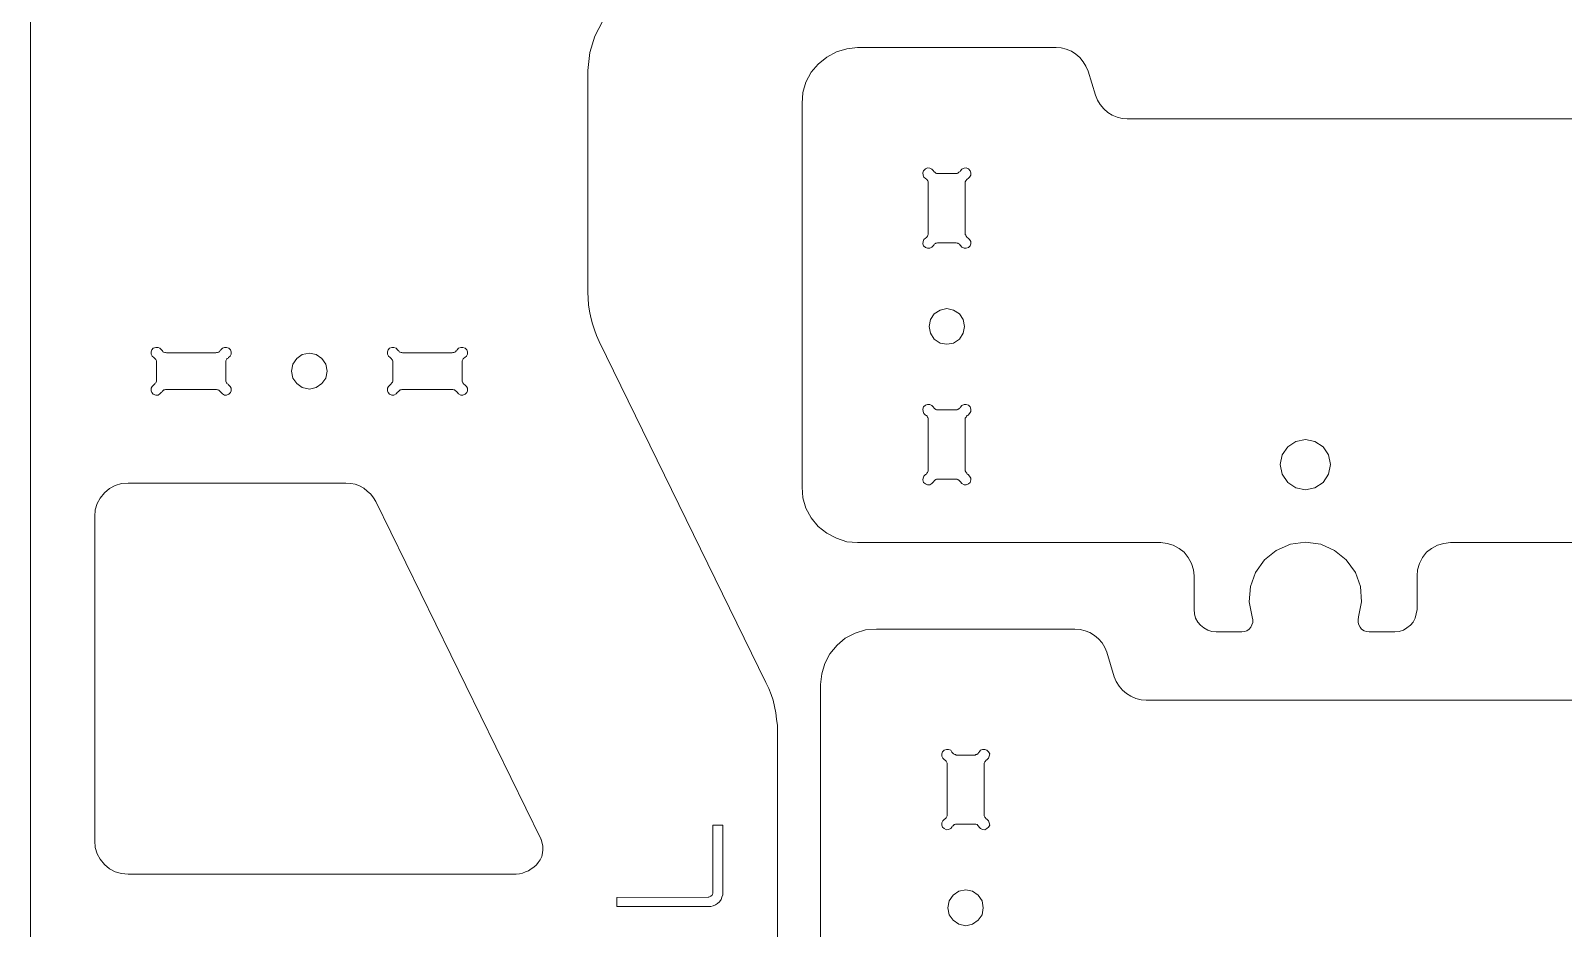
# Model space of a CAD drawing. Header units: inches. Extents: x 0 to 612, y 168 to 624.
# Drawn here: x 4.4 to 139.2, y 388.7 to 467.6 of the extents above; entities that cross this region are included whole.
import ezdxf

# ---------------------------------------------------------------- set-up
doc = ezdxf.new("R2010")
doc.units = ezdxf.units.IN
doc.header["$MEASUREMENT"] = 0
doc.layers.add('Capa 1', color=7, linetype='Continuous')

# ---------------------------------------------------------------- blocks, each defined once
blk = doc.blocks.new('block 171')
at = {"layer": 'Capa 1', "color": 7, "lineweight": 9, "true_color": 0xffffff}
blk.add_lwpolyline([(298.87, 459.85), (100.84, 459.85)], dxfattribs=at)
blk = doc.blocks.new('block 172')
at = {"layer": 'Capa 1', "color": 7, "lineweight": 9, "true_color": 0xffffff}
blk.add_lwpolyline([(106.73, 419.66), (106.73, 416.72)], dxfattribs=at)
blk = doc.blocks.new('block 173')
at = {"layer": 'Capa 1', "color": 7, "lineweight": 9, "true_color": 0xffffff}
blk.add_lwpolyline([(121.18, 416.06), (121.46, 417.38), (121.36, 418.73), (120.91, 419.97), (120.11, 421.08), (119.07, 421.91), (117.86, 422.46), (116.51, 422.63), (115.2, 422.46), (113.95, 421.91), (112.92, 421.08), (112.12, 419.97), (111.67, 418.73), (111.57, 417.38), (111.84, 416.06)], dxfattribs=at)
blk = doc.blocks.new('block 174')
at = {"layer": 'Capa 1', "color": 7, "lineweight": 9, "true_color": 0xffffff}
blk.add_lwpolyline([(121.18, 416.06), (121.15, 415.82), (121.15, 415.58), (121.22, 415.37), (121.32, 415.16), (121.46, 414.99), (121.67, 414.85), (121.88, 414.78), (122.12, 414.75)], dxfattribs=at)
blk = doc.blocks.new('block 175')
at = {"layer": 'Capa 1', "color": 7, "lineweight": 9, "true_color": 0xffffff}
blk.add_lwpolyline([(122.12, 414.75), (124.37, 414.75)], dxfattribs=at)
blk = doc.blocks.new('block 176')
at = {"layer": 'Capa 1', "color": 7, "lineweight": 9, "true_color": 0xffffff}
blk.add_lwpolyline([(124.37, 414.75), (124.75, 414.78), (125.13, 414.89), (125.44, 415.09), (125.75, 415.34), (125.99, 415.61), (126.17, 415.96), (126.27, 416.34), (126.34, 416.72)], dxfattribs=at)
blk = doc.blocks.new('block 177')
at = {"layer": 'Capa 1', "color": 7, "lineweight": 9, "true_color": 0xffffff}
blk.add_lwpolyline([(126.34, 416.72), (126.34, 419.66)], dxfattribs=at)
blk = doc.blocks.new('block 178')
at = {"layer": 'Capa 1', "color": 7, "lineweight": 9, "true_color": 0xffffff}
blk.add_lwpolyline([(126.34, 419.66), (126.37, 420.21), (126.55, 420.77), (126.82, 421.29), (127.17, 421.74), (127.62, 422.08), (128.14, 422.36), (128.69, 422.53), (129.28, 422.6)], dxfattribs=at)
blk = doc.blocks.new('block 179')
at = {"layer": 'Capa 1', "color": 7, "lineweight": 9, "true_color": 0xffffff}
blk.add_lwpolyline([(129.28, 422.6), (270.44, 422.6)], dxfattribs=at)
blk = doc.blocks.new('block 196')
at = {"layer": 'Capa 1', "color": 7, "lineweight": 9, "true_color": 0xffffff}
blk.add_lwpolyline([(100.84, 459.85), (100.4, 459.89), (99.95, 459.99), (99.5, 460.17), (99.12, 460.41), (98.77, 460.72), (98.46, 461.1), (98.22, 461.48), (98.04, 461.93)], dxfattribs=at)
blk = doc.blocks.new('block 197')
at = {"layer": 'Capa 1', "color": 7, "lineweight": 9, "true_color": 0xffffff}
blk.add_lwpolyline([(98.04, 461.93), (97.39, 464.04)], dxfattribs=at)
blk = doc.blocks.new('block 198')
at = {"layer": 'Capa 1', "color": 7, "lineweight": 9, "true_color": 0xffffff}
blk.add_lwpolyline([(97.39, 464.04), (97.21, 464.49), (96.97, 464.87), (96.66, 465.25), (96.31, 465.53), (95.93, 465.8), (95.48, 465.98), (95.03, 466.08), (94.58, 466.11)], dxfattribs=at)
blk = doc.blocks.new('block 199')
at = {"layer": 'Capa 1', "color": 7, "lineweight": 9, "true_color": 0xffffff}
blk.add_lwpolyline([(94.58, 466.11), (77.12, 466.11)], dxfattribs=at)
blk = doc.blocks.new('block 200')
at = {"layer": 'Capa 1', "color": 7, "lineweight": 9, "true_color": 0xffffff}
blk.add_lwpolyline([(77.12, 466.11), (76.18, 466.01), (75.25, 465.73), (74.42, 465.28), (73.66, 464.66), (73.03, 463.94), (72.58, 463.07), (72.31, 462.17), (72.24, 461.2)], dxfattribs=at)
blk = doc.blocks.new('block 201')
at = {"layer": 'Capa 1', "color": 7, "lineweight": 9, "true_color": 0xffffff}
blk.add_lwpolyline([(72.24, 461.2), (72.24, 427.48)], dxfattribs=at)
blk = doc.blocks.new('block 202')
at = {"layer": 'Capa 1', "color": 7, "lineweight": 9, "true_color": 0xffffff}
blk.add_lwpolyline([(72.24, 427.48), (72.31, 426.54), (72.58, 425.61), (73.03, 424.78), (73.66, 424.02), (74.42, 423.43), (75.25, 422.98), (76.18, 422.67), (77.12, 422.6)], dxfattribs=at)
blk = doc.blocks.new('block 203')
at = {"layer": 'Capa 1', "color": 7, "lineweight": 9, "true_color": 0xffffff}
blk.add_lwpolyline([(77.12, 422.6), (103.79, 422.6)], dxfattribs=at)
blk = doc.blocks.new('block 204')
at = {"layer": 'Capa 1', "color": 7, "lineweight": 9, "true_color": 0xffffff}
blk.add_lwpolyline([(103.79, 422.6), (104.34, 422.53), (104.89, 422.36), (105.41, 422.08), (105.86, 421.74), (106.21, 421.29), (106.48, 420.77), (106.66, 420.21), (106.73, 419.66)], dxfattribs=at)
blk = doc.blocks.new('block 205')
at = {"layer": 'Capa 1', "color": 7, "lineweight": 9, "true_color": 0xffffff}
blk.add_lwpolyline([(106.73, 416.72), (106.76, 416.34), (106.86, 415.96), (107.04, 415.61), (107.28, 415.34), (107.59, 415.09), (107.94, 414.89), (108.28, 414.78), (108.66, 414.75)], dxfattribs=at)
blk = doc.blocks.new('block 206')
at = {"layer": 'Capa 1', "color": 7, "lineweight": 9, "true_color": 0xffffff}
blk.add_lwpolyline([(108.66, 414.75), (110.91, 414.75)], dxfattribs=at)
blk = doc.blocks.new('block 207')
at = {"layer": 'Capa 1', "color": 7, "lineweight": 9, "true_color": 0xffffff}
blk.add_lwpolyline([(110.91, 414.75), (111.15, 414.78), (111.36, 414.85), (111.57, 414.99), (111.71, 415.16), (111.81, 415.37), (111.88, 415.58), (111.88, 415.82), (111.84, 416.06)], dxfattribs=at)
blk = doc.blocks.new('block 208')
at = {"layer": 'Capa 1', "color": 7, "lineweight": 9, "true_color": 0xffffff}
blk.add_lwpolyline([(118.73, 429.45), (118.56, 430.31), (118.07, 431.01), (117.34, 431.49), (116.51, 431.66), (115.68, 431.49), (114.96, 431.01), (114.47, 430.31), (114.3, 429.45), (114.47, 428.62), (114.96, 427.89), (115.68, 427.41), (116.51, 427.24), (117.34, 427.41), (118.07, 427.89), (118.56, 428.62), (118.73, 429.45)], dxfattribs=at)
blk = doc.blocks.new('block 310')
at = {"layer": 'Capa 1', "color": 7, "lineweight": 9, "true_color": 0xffffff}
blk.add_lwpolyline([(86.84, 449.37), (86.77, 449.41), (86.73, 449.44), (86.7, 449.51), (86.66, 449.55), (86.63, 449.62), (86.59, 449.68), (86.59, 449.75), (86.59, 449.79)], dxfattribs=at)
blk = doc.blocks.new('block 311')
at = {"layer": 'Capa 1', "color": 7, "lineweight": 9, "true_color": 0xffffff}
blk.add_lwpolyline([(86.18, 448.72), (86.28, 448.58), (86.49, 448.47), (86.66, 448.47), (86.87, 448.54), (87.01, 448.68), (87.08, 448.85), (87.08, 449.06), (86.97, 449.23), (86.84, 449.37)], dxfattribs=at)
blk = doc.blocks.new('block 312')
at = {"layer": 'Capa 1', "color": 7, "lineweight": 9, "true_color": 0xffffff}
blk.add_lwpolyline([(85.73, 448.96), (85.8, 448.96), (85.87, 448.92), (85.94, 448.92), (85.97, 448.89), (86.04, 448.85), (86.07, 448.82), (86.14, 448.75), (86.18, 448.72)], dxfattribs=at)
blk = doc.blocks.new('block 313')
at = {"layer": 'Capa 1', "color": 7, "lineweight": 9, "true_color": 0xffffff}
blk.add_lwpolyline([(84.21, 448.96), (85.73, 448.96)], dxfattribs=at)
blk = doc.blocks.new('block 314')
at = {"layer": 'Capa 1', "color": 7, "lineweight": 9, "true_color": 0xffffff}
blk.add_lwpolyline([(83.79, 448.72), (83.83, 448.75), (83.86, 448.82), (83.9, 448.85), (83.96, 448.89), (84, 448.92), (84.07, 448.92), (84.14, 448.96), (84.21, 448.96)], dxfattribs=at)
blk = doc.blocks.new('block 315')
at = {"layer": 'Capa 1', "color": 7, "lineweight": 9, "true_color": 0xffffff}
blk.add_lwpolyline([(83.1, 449.37), (82.96, 449.23), (82.89, 449.06), (82.86, 448.85), (82.93, 448.68), (83.1, 448.54), (83.27, 448.47), (83.48, 448.47), (83.65, 448.58), (83.79, 448.72)], dxfattribs=at)
blk = doc.blocks.new('block 316')
at = {"layer": 'Capa 1', "color": 7, "lineweight": 9, "true_color": 0xffffff}
blk.add_lwpolyline([(83.34, 449.79), (83.34, 449.75), (83.34, 449.68), (83.31, 449.62), (83.27, 449.55), (83.24, 449.51), (83.2, 449.44), (83.17, 449.41), (83.1, 449.37)], dxfattribs=at)
blk = doc.blocks.new('block 317')
at = {"layer": 'Capa 1', "color": 7, "lineweight": 9, "true_color": 0xffffff}
blk.add_lwpolyline([(83.34, 454.18), (83.34, 449.79)], dxfattribs=at)
blk = doc.blocks.new('block 318')
at = {"layer": 'Capa 1', "color": 7, "lineweight": 9, "true_color": 0xffffff}
blk.add_lwpolyline([(83.1, 454.6), (83.17, 454.56), (83.2, 454.53), (83.24, 454.49), (83.27, 454.42), (83.31, 454.39), (83.34, 454.32), (83.34, 454.25), (83.34, 454.18)], dxfattribs=at)
blk = doc.blocks.new('block 319')
at = {"layer": 'Capa 1', "color": 7, "lineweight": 9, "true_color": 0xffffff}
blk.add_lwpolyline([(83.79, 455.29), (83.65, 455.43), (83.48, 455.5), (83.27, 455.53), (83.1, 455.46), (82.93, 455.29), (82.86, 455.11), (82.89, 454.91), (82.96, 454.73), (83.1, 454.6)], dxfattribs=at)
blk = doc.blocks.new('block 320')
at = {"layer": 'Capa 1', "color": 7, "lineweight": 9, "true_color": 0xffffff}
blk.add_lwpolyline([(84.21, 455.05), (84.14, 455.05), (84.07, 455.05), (84, 455.08), (83.96, 455.11), (83.9, 455.15), (83.86, 455.18), (83.83, 455.22), (83.79, 455.29)], dxfattribs=at)
blk = doc.blocks.new('block 321')
at = {"layer": 'Capa 1', "color": 7, "lineweight": 9, "true_color": 0xffffff}
blk.add_lwpolyline([(85.73, 455.05), (84.21, 455.05)], dxfattribs=at)
blk = doc.blocks.new('block 322')
at = {"layer": 'Capa 1', "color": 7, "lineweight": 9, "true_color": 0xffffff}
blk.add_lwpolyline([(86.18, 455.29), (86.14, 455.22), (86.07, 455.18), (86.04, 455.15), (85.97, 455.11), (85.94, 455.08), (85.87, 455.05), (85.8, 455.05), (85.73, 455.05)], dxfattribs=at)
blk = doc.blocks.new('block 323')
at = {"layer": 'Capa 1', "color": 7, "lineweight": 9, "true_color": 0xffffff}
blk.add_lwpolyline([(86.84, 454.6), (86.97, 454.73), (87.08, 454.91), (87.08, 455.11), (87.01, 455.29), (86.87, 455.46), (86.66, 455.53), (86.49, 455.5), (86.28, 455.43), (86.18, 455.29)], dxfattribs=at)
blk = doc.blocks.new('block 324')
at = {"layer": 'Capa 1', "color": 7, "lineweight": 9, "true_color": 0xffffff}
blk.add_lwpolyline([(86.59, 454.18), (86.59, 454.25), (86.59, 454.32), (86.63, 454.39), (86.66, 454.42), (86.7, 454.49), (86.73, 454.53), (86.77, 454.56), (86.84, 454.6)], dxfattribs=at)
blk = doc.blocks.new('block 325')
at = {"layer": 'Capa 1', "color": 7, "lineweight": 9, "true_color": 0xffffff}
blk.add_lwpolyline([(86.59, 449.79), (86.59, 454.18)], dxfattribs=at)
blk = doc.blocks.new('block 326')
at = {"layer": 'Capa 1', "color": 7, "lineweight": 9, "true_color": 0xffffff}
blk.add_lwpolyline([(86.84, 428.58), (86.77, 428.62), (86.73, 428.69), (86.7, 428.72), (86.66, 428.76), (86.63, 428.83), (86.59, 428.9), (86.59, 428.96), (86.59, 429.03)], dxfattribs=at)
blk = doc.blocks.new('block 327')
at = {"layer": 'Capa 1', "color": 7, "lineweight": 9, "true_color": 0xffffff}
blk.add_lwpolyline([(86.18, 427.93), (86.28, 427.79), (86.49, 427.68), (86.66, 427.68), (86.87, 427.75), (87.01, 427.89), (87.08, 428.1), (87.08, 428.27), (86.97, 428.45), (86.84, 428.58)], dxfattribs=at)
blk = doc.blocks.new('block 328')
at = {"layer": 'Capa 1', "color": 7, "lineweight": 9, "true_color": 0xffffff}
blk.add_lwpolyline([(85.73, 428.17), (85.8, 428.17), (85.87, 428.17), (85.94, 428.13), (85.97, 428.1), (86.04, 428.07), (86.07, 428.03), (86.14, 427.96), (86.18, 427.93)], dxfattribs=at)
blk = doc.blocks.new('block 329')
at = {"layer": 'Capa 1', "color": 7, "lineweight": 9, "true_color": 0xffffff}
blk.add_lwpolyline([(84.21, 428.17), (85.73, 428.17)], dxfattribs=at)
blk = doc.blocks.new('block 330')
at = {"layer": 'Capa 1', "color": 7, "lineweight": 9, "true_color": 0xffffff}
blk.add_lwpolyline([(83.79, 427.93), (83.83, 427.96), (83.86, 428.03), (83.9, 428.07), (83.96, 428.1), (84, 428.13), (84.07, 428.17), (84.14, 428.17), (84.21, 428.17)], dxfattribs=at)
blk = doc.blocks.new('block 331')
at = {"layer": 'Capa 1', "color": 7, "lineweight": 9, "true_color": 0xffffff}
blk.add_lwpolyline([(83.1, 428.58), (82.96, 428.45), (82.89, 428.27), (82.86, 428.1), (82.93, 427.89), (83.1, 427.75), (83.27, 427.68), (83.48, 427.68), (83.65, 427.79), (83.79, 427.93)], dxfattribs=at)
blk = doc.blocks.new('block 332')
at = {"layer": 'Capa 1', "color": 7, "lineweight": 9, "true_color": 0xffffff}
blk.add_lwpolyline([(83.34, 429.03), (83.34, 428.96), (83.34, 428.9), (83.31, 428.83), (83.27, 428.76), (83.24, 428.72), (83.2, 428.69), (83.17, 428.62), (83.1, 428.58)], dxfattribs=at)
blk = doc.blocks.new('block 333')
at = {"layer": 'Capa 1', "color": 7, "lineweight": 9, "true_color": 0xffffff}
blk.add_lwpolyline([(83.34, 433.39), (83.34, 429.03)], dxfattribs=at)
blk = doc.blocks.new('block 334')
at = {"layer": 'Capa 1', "color": 7, "lineweight": 9, "true_color": 0xffffff}
blk.add_lwpolyline([(83.1, 433.81), (83.17, 433.77), (83.2, 433.74), (83.24, 433.7), (83.27, 433.63), (83.31, 433.6), (83.34, 433.53), (83.34, 433.46), (83.34, 433.39)], dxfattribs=at)
blk = doc.blocks.new('block 335')
at = {"layer": 'Capa 1', "color": 7, "lineweight": 9, "true_color": 0xffffff}
blk.add_lwpolyline([(83.79, 434.5), (83.65, 434.64), (83.48, 434.74), (83.27, 434.74), (83.1, 434.67), (82.93, 434.53), (82.86, 434.33), (82.89, 434.12), (82.96, 433.95), (83.1, 433.81)], dxfattribs=at)
blk = doc.blocks.new('block 336')
at = {"layer": 'Capa 1', "color": 7, "lineweight": 9, "true_color": 0xffffff}
blk.add_lwpolyline([(84.21, 434.26), (84.14, 434.26), (84.07, 434.26), (84, 434.29), (83.96, 434.33), (83.9, 434.36), (83.86, 434.4), (83.83, 434.43), (83.79, 434.5)], dxfattribs=at)
blk = doc.blocks.new('block 337')
at = {"layer": 'Capa 1', "color": 7, "lineweight": 9, "true_color": 0xffffff}
blk.add_lwpolyline([(85.73, 434.26), (84.21, 434.26)], dxfattribs=at)
blk = doc.blocks.new('block 338')
at = {"layer": 'Capa 1', "color": 7, "lineweight": 9, "true_color": 0xffffff}
blk.add_lwpolyline([(86.18, 434.5), (86.14, 434.43), (86.07, 434.4), (86.04, 434.36), (85.97, 434.33), (85.94, 434.29), (85.87, 434.26), (85.8, 434.26), (85.73, 434.26)], dxfattribs=at)
blk = doc.blocks.new('block 339')
at = {"layer": 'Capa 1', "color": 7, "lineweight": 9, "true_color": 0xffffff}
blk.add_lwpolyline([(86.84, 433.81), (86.97, 433.95), (87.08, 434.12), (87.08, 434.33), (87.01, 434.53), (86.87, 434.67), (86.66, 434.74), (86.49, 434.74), (86.28, 434.64), (86.18, 434.5)], dxfattribs=at)
blk = doc.blocks.new('block 340')
at = {"layer": 'Capa 1', "color": 7, "lineweight": 9, "true_color": 0xffffff}
blk.add_lwpolyline([(86.59, 433.39), (86.59, 433.46), (86.59, 433.53), (86.63, 433.6), (86.66, 433.63), (86.7, 433.7), (86.73, 433.74), (86.77, 433.77), (86.84, 433.81)], dxfattribs=at)
blk = doc.blocks.new('block 341')
at = {"layer": 'Capa 1', "color": 7, "lineweight": 9, "true_color": 0xffffff}
blk.add_lwpolyline([(86.59, 429.03), (86.59, 433.39)], dxfattribs=at)
blk = doc.blocks.new('block 343')
at = {"layer": 'Capa 1', "color": 7, "lineweight": 9, "true_color": 0xffffff}
blk.add_lwpolyline([(86.52, 441.59), (86.42, 442.21), (86.07, 442.7), (85.56, 443.04), (84.97, 443.18), (84.38, 443.04), (83.86, 442.7), (83.52, 442.21), (83.41, 441.59), (83.52, 441), (83.86, 440.48), (84.38, 440.14), (84.97, 440.03), (85.56, 440.14), (86.07, 440.48), (86.42, 441), (86.52, 441.59)], dxfattribs=at)
blk = doc.blocks.new('block 351')
at = {"layer": 'Capa 1', "color": 7, "lineweight": 9, "true_color": 0xffffff}
blk.add_lwpolyline([(84.76, 398.28), (84.62, 398.14), (84.52, 397.97), (84.52, 397.76), (84.59, 397.59), (84.73, 397.45), (84.93, 397.35), (85.11, 397.38), (85.31, 397.45), (85.42, 397.59)], dxfattribs=at)
blk = doc.blocks.new('block 352')
at = {"layer": 'Capa 1', "color": 7, "lineweight": 9, "true_color": 0xffffff}
blk.add_lwpolyline([(85.42, 397.59), (85.45, 397.66), (85.52, 397.69), (85.56, 397.73), (85.62, 397.8), (85.66, 397.8), (85.73, 397.83), (85.8, 397.83), (85.87, 397.83)], dxfattribs=at)
blk = doc.blocks.new('block 353')
at = {"layer": 'Capa 1', "color": 7, "lineweight": 9, "true_color": 0xffffff}
blk.add_lwpolyline([(85.87, 397.83), (87.39, 397.83)], dxfattribs=at)
blk = doc.blocks.new('block 354')
at = {"layer": 'Capa 1', "color": 7, "lineweight": 9, "true_color": 0xffffff}
blk.add_lwpolyline([(87.39, 397.83), (87.46, 397.83), (87.53, 397.83), (87.6, 397.8), (87.63, 397.8), (87.7, 397.73), (87.73, 397.69), (87.77, 397.66), (87.8, 397.59)], dxfattribs=at)
blk = doc.blocks.new('block 357')
at = {"layer": 'Capa 1', "color": 7, "lineweight": 9, "true_color": 0xffffff}
blk.add_lwpolyline([(87.8, 404.16), (87.77, 404.13), (87.73, 404.06), (87.7, 404.02), (87.63, 403.99), (87.6, 403.96), (87.53, 403.96), (87.46, 403.92), (87.39, 403.92)], dxfattribs=at)
blk = doc.blocks.new('block 358')
at = {"layer": 'Capa 1', "color": 7, "lineweight": 9, "true_color": 0xffffff}
blk.add_lwpolyline([(87.39, 403.92), (85.87, 403.92)], dxfattribs=at)
blk = doc.blocks.new('block 359')
at = {"layer": 'Capa 1', "color": 7, "lineweight": 9, "true_color": 0xffffff}
blk.add_lwpolyline([(85.87, 403.92), (85.8, 403.92), (85.73, 403.96), (85.66, 403.96), (85.62, 403.99), (85.56, 404.02), (85.52, 404.06), (85.45, 404.13), (85.42, 404.16)], dxfattribs=at)
blk = doc.blocks.new('block 360')
at = {"layer": 'Capa 1', "color": 7, "lineweight": 9, "true_color": 0xffffff}
blk.add_lwpolyline([(85.42, 404.16), (85.31, 404.34), (85.11, 404.41), (84.93, 404.41), (84.73, 404.34), (84.59, 404.2), (84.52, 404.02), (84.52, 403.82), (84.62, 403.64), (84.76, 403.51)], dxfattribs=at)
blk = doc.blocks.new('block 361')
at = {"layer": 'Capa 1', "color": 7, "lineweight": 9, "true_color": 0xffffff}
blk.add_lwpolyline([(84.76, 403.51), (84.83, 403.47), (84.86, 403.44), (84.9, 403.37), (84.93, 403.33), (84.97, 403.26), (85, 403.19), (85, 403.13), (85, 403.09)], dxfattribs=at)
blk = doc.blocks.new('block 362')
at = {"layer": 'Capa 1', "color": 7, "lineweight": 9, "true_color": 0xffffff}
blk.add_lwpolyline([(85, 403.09), (85, 398.7)], dxfattribs=at)
blk = doc.blocks.new('block 363')
at = {"layer": 'Capa 1', "color": 7, "lineweight": 9, "true_color": 0xffffff}
blk.add_lwpolyline([(85, 398.7), (85, 398.63), (85, 398.56), (84.97, 398.53), (84.93, 398.46), (84.9, 398.39), (84.86, 398.35), (84.83, 398.32), (84.76, 398.28)], dxfattribs=at)
blk = doc.blocks.new('block 378')
at = {"layer": 'Capa 1', "color": 7, "lineweight": 9, "true_color": 0xffffff}
blk.add_lwpolyline([(87.8, 397.59), (87.94, 397.45), (88.12, 397.38), (88.32, 397.35), (88.5, 397.45), (88.63, 397.59), (88.74, 397.76), (88.7, 397.97), (88.63, 398.14), (88.5, 398.28)], dxfattribs=at)
blk = doc.blocks.new('block 379')
at = {"layer": 'Capa 1', "color": 7, "lineweight": 9, "true_color": 0xffffff}
blk.add_lwpolyline([(88.5, 398.28), (88.43, 398.32), (88.39, 398.35), (88.36, 398.39), (88.32, 398.46), (88.29, 398.53), (88.25, 398.56), (88.25, 398.63), (88.25, 398.7)], dxfattribs=at)
blk = doc.blocks.new('block 380')
at = {"layer": 'Capa 1', "color": 7, "lineweight": 9, "true_color": 0xffffff}
blk.add_lwpolyline([(88.25, 398.7), (88.25, 403.09)], dxfattribs=at)
blk = doc.blocks.new('block 381')
at = {"layer": 'Capa 1', "color": 7, "lineweight": 9, "true_color": 0xffffff}
blk.add_lwpolyline([(88.25, 403.09), (88.25, 403.13), (88.25, 403.19), (88.29, 403.26), (88.32, 403.33), (88.36, 403.37), (88.39, 403.44), (88.43, 403.47), (88.5, 403.51)], dxfattribs=at)
blk = doc.blocks.new('block 382')
at = {"layer": 'Capa 1', "color": 7, "lineweight": 9, "true_color": 0xffffff}
blk.add_lwpolyline([(88.5, 403.51), (88.63, 403.64), (88.7, 403.82), (88.74, 404.02), (88.63, 404.2), (88.5, 404.34), (88.32, 404.41), (88.12, 404.41), (87.94, 404.34), (87.8, 404.16)], dxfattribs=at)
blk = doc.blocks.new('block 470')
at = {"layer": 'Capa 1', "color": 7, "lineweight": 9, "true_color": 0xffffff}
blk.add_lwpolyline([(88.18, 390.5), (88.08, 391.09), (87.73, 391.61), (87.22, 391.95), (86.63, 392.06), (86.04, 391.95), (85.52, 391.61), (85.18, 391.09), (85.07, 390.5), (85.18, 389.88), (85.52, 389.39), (86.04, 389.05), (86.63, 388.91), (87.22, 389.05), (87.73, 389.39), (88.08, 389.88), (88.18, 390.5)], dxfattribs=at)
blk = doc.blocks.new('block 479')
at = {"layer": 'Capa 1', "color": 7, "lineweight": 9, "true_color": 0xffffff}
blk.add_lwpolyline([(102.5, 408.73), (102.06, 408.76), (101.61, 408.9), (101.16, 409.08), (100.78, 409.32), (100.43, 409.63), (100.12, 409.97), (99.88, 410.39), (99.7, 410.8)], dxfattribs=at)
blk = doc.blocks.new('block 480')
at = {"layer": 'Capa 1', "color": 7, "lineweight": 9, "true_color": 0xffffff}
blk.add_lwpolyline([(99.05, 412.95), (98.87, 413.36), (98.63, 413.78), (98.32, 414.13), (97.97, 414.44), (97.56, 414.68), (97.14, 414.85), (96.69, 414.96), (96.24, 414.99)], dxfattribs=at)
blk = doc.blocks.new('block 489')
at = {"layer": 'Capa 1', "color": 7, "lineweight": 9, "true_color": 0xffffff}
blk.add_lwpolyline([(73.86, 410.11), (73.86, 376.39)], dxfattribs=at)
blk = doc.blocks.new('block 507')
at = {"layer": 'Capa 1', "color": 7, "lineweight": 9, "true_color": 0xffffff}
blk.add_lwpolyline([(78.78, 414.99), (77.81, 414.92), (76.91, 414.64), (76.04, 414.19), (75.32, 413.57), (74.69, 412.81), (74.24, 411.98), (73.97, 411.05), (73.86, 410.11)], dxfattribs=at)
blk = doc.blocks.new('block 513')
at = {"layer": 'Capa 1', "color": 7, "lineweight": 9, "true_color": 0xffffff}
blk.add_lwpolyline([(99.7, 410.8), (99.05, 412.95)], dxfattribs=at)
blk = doc.blocks.new('block 516')
at = {"layer": 'Capa 1', "color": 7, "lineweight": 9, "true_color": 0xffffff}
blk.add_lwpolyline([(300.53, 408.73), (102.5, 408.73)], dxfattribs=at)
blk = doc.blocks.new('block 517')
at = {"layer": 'Capa 1', "color": 7, "lineweight": 9, "true_color": 0xffffff}
blk.add_lwpolyline([(96.24, 414.99), (78.78, 414.99)], dxfattribs=at)
blk = doc.blocks.new('block 1519')
at = {"layer": 'Capa 1', "color": 7, "lineweight": 9, "true_color": 0xffffff}
blk.add_lwpolyline([(70.06, 405.96), (70.06, 406.52), (69.99, 407.07), (69.92, 407.62), (69.82, 408.18), (69.68, 408.73), (69.51, 409.25), (69.3, 409.77), (69.06, 410.29)], dxfattribs=at)
blk = doc.blocks.new('block 1638')
at = {"layer": 'Capa 1', "color": 7, "lineweight": 9, "true_color": 0xffffff}
blk.add_lwpolyline([(12.95, 427.82), (12.36, 427.79), (11.81, 427.62), (11.32, 427.34), (10.88, 426.96), (10.49, 426.51), (10.22, 426.02), (10.04, 425.47), (10.01, 424.88)], dxfattribs=at)
blk = doc.blocks.new('block 1639')
at = {"layer": 'Capa 1', "color": 7, "lineweight": 9, "true_color": 0xffffff}
blk.add_lwpolyline([(32.11, 427.82), (12.95, 427.82)], dxfattribs=at)
blk = doc.blocks.new('block 1640')
at = {"layer": 'Capa 1', "color": 7, "lineweight": 9, "true_color": 0xffffff}
blk.add_lwpolyline([(34.74, 426.2), (34.54, 426.54), (34.29, 426.85), (33.98, 427.13), (33.67, 427.37), (33.29, 427.58), (32.91, 427.72), (32.53, 427.79), (32.11, 427.82)], dxfattribs=at)
blk = doc.blocks.new('block 1641')
at = {"layer": 'Capa 1', "color": 7, "lineweight": 9, "true_color": 0xffffff}
blk.add_lwpolyline([(49.24, 396.55), (34.74, 426.2)], dxfattribs=at)
blk = doc.blocks.new('block 1642')
at = {"layer": 'Capa 1', "color": 7, "lineweight": 9, "true_color": 0xffffff}
blk.add_lwpolyline([(49.27, 396.48), (49.27, 396.52), (49.24, 396.52), (49.24, 396.55)], dxfattribs=at)
blk = doc.blocks.new('block 1643')
at = {"layer": 'Capa 1', "color": 7, "lineweight": 9, "true_color": 0xffffff}
blk.add_lwpolyline([(49.27, 396.48), (49.37, 396.17), (49.44, 395.9), (49.44, 395.58), (49.41, 395.31), (49.34, 395), (49.2, 394.72), (49.03, 394.48), (48.86, 394.27)], dxfattribs=at)
blk = doc.blocks.new('block 1644')
at = {"layer": 'Capa 1', "color": 7, "lineweight": 9, "true_color": 0xffffff}
blk.add_lwpolyline([(48.86, 394.27), (48.65, 394.06), (48.41, 393.92), (48.16, 393.75), (47.89, 393.65), (47.64, 393.54), (47.37, 393.47), (47.09, 393.44), (46.81, 393.44)], dxfattribs=at)
blk = doc.blocks.new('block 1645')
at = {"layer": 'Capa 1', "color": 7, "lineweight": 9, "true_color": 0xffffff}
blk.add_lwpolyline([(12.95, 393.44), (46.81, 393.44)], dxfattribs=at)
blk = doc.blocks.new('block 1646')
at = {"layer": 'Capa 1', "color": 7, "lineweight": 9, "true_color": 0xffffff}
blk.add_lwpolyline([(10.01, 396.38), (10.04, 395.79), (10.22, 395.24), (10.49, 394.75), (10.88, 394.3), (11.32, 393.92), (11.81, 393.65), (12.36, 393.51), (12.95, 393.44)], dxfattribs=at)
blk = doc.blocks.new('block 1647')
at = {"layer": 'Capa 1', "color": 7, "lineweight": 9, "true_color": 0xffffff}
blk.add_lwpolyline([(10.01, 424.88), (10.01, 396.38)], dxfattribs=at)
blk = doc.blocks.new('block 1684')
at = {"layer": 'Capa 1', "color": 7, "lineweight": 9, "true_color": 0xffffff}
blk.add_lwpolyline([(70.06, 312.46), (70.06, 405.96)], dxfattribs=at)
blk = doc.blocks.new('block 1685')
at = {"layer": 'Capa 1', "color": 7, "lineweight": 9, "true_color": 0xffffff}
blk.add_lwpolyline([(69.06, 410.29), (54.39, 440.28)], dxfattribs=at)
blk = doc.blocks.new('block 1686')
at = {"layer": 'Capa 1', "color": 7, "lineweight": 9, "true_color": 0xffffff}
blk.add_lwpolyline([(54.39, 440.28), (54.15, 440.79), (53.98, 441.31), (53.8, 441.83), (53.66, 442.39), (53.52, 442.94), (53.46, 443.49), (53.42, 444.05), (53.39, 444.6)], dxfattribs=at)
blk = doc.blocks.new('block 1687')
at = {"layer": 'Capa 1', "color": 7, "lineweight": 9, "true_color": 0xffffff}
blk.add_lwpolyline([(53.39, 464.11), (53.39, 444.6)], dxfattribs=at)
blk = doc.blocks.new('block 1688')
at = {"layer": 'Capa 1', "color": 7, "lineweight": 9, "true_color": 0xffffff}
blk.add_lwpolyline([(61.24, 471.96), (59.72, 471.82), (58.23, 471.37), (56.88, 470.65), (55.7, 469.68), (54.7, 468.47), (54.01, 467.12), (53.56, 465.67), (53.39, 464.11)], dxfattribs=at)
blk = doc.blocks.new('block 1732')
at = {"layer": 'Capa 1', "color": 7, "lineweight": 9, "true_color": 0xffffff}
blk.add_lwpolyline([(4.37, 489.95), (4.37, 228.44)], dxfattribs=at)
blk = doc.blocks.new('block 1934')
at = {"layer": 'Capa 1', "color": 7, "lineweight": 9, "true_color": 0xffffff}
blk.add_lwpolyline([(42.56, 438.86), (42.49, 438.82), (42.46, 438.79), (42.42, 438.75), (42.39, 438.68), (42.35, 438.62), (42.32, 438.58), (42.32, 438.51), (42.32, 438.44)], dxfattribs=at)
blk = doc.blocks.new('block 1935')
at = {"layer": 'Capa 1', "color": 7, "lineweight": 9, "true_color": 0xffffff}
blk.add_lwpolyline([(42.32, 438.44), (42.32, 436.89)], dxfattribs=at)
blk = doc.blocks.new('block 1936')
at = {"layer": 'Capa 1', "color": 7, "lineweight": 9, "true_color": 0xffffff}
blk.add_lwpolyline([(42.32, 436.89), (42.32, 436.85), (42.32, 436.78), (42.35, 436.71), (42.39, 436.64), (42.42, 436.61), (42.46, 436.54), (42.49, 436.51), (42.56, 436.47)], dxfattribs=at)
blk = doc.blocks.new('block 1937')
at = {"layer": 'Capa 1', "color": 7, "lineweight": 9, "true_color": 0xffffff}
blk.add_lwpolyline([(41.9, 435.81), (42.01, 435.68), (42.21, 435.57), (42.39, 435.57), (42.59, 435.64), (42.73, 435.78), (42.8, 435.95), (42.8, 436.16), (42.7, 436.33), (42.56, 436.47)], dxfattribs=at)
blk = doc.blocks.new('block 1938')
at = {"layer": 'Capa 1', "color": 7, "lineweight": 9, "true_color": 0xffffff}
blk.add_lwpolyline([(41.9, 435.81), (41.87, 435.85), (41.8, 435.92), (41.76, 435.95), (41.7, 435.99), (41.66, 436.02), (41.59, 436.02), (41.52, 436.06), (41.45, 436.06)], dxfattribs=at)
blk = doc.blocks.new('block 1939')
at = {"layer": 'Capa 1', "color": 7, "lineweight": 9, "true_color": 0xffffff}
blk.add_lwpolyline([(41.45, 436.06), (37.09, 436.06)], dxfattribs=at)
blk = doc.blocks.new('block 1940')
at = {"layer": 'Capa 1', "color": 7, "lineweight": 9, "true_color": 0xffffff}
blk.add_lwpolyline([(37.09, 436.06), (37.03, 436.06), (36.96, 436.02), (36.89, 436.02), (36.85, 435.99), (36.78, 435.95), (36.75, 435.92), (36.71, 435.85), (36.65, 435.81)], dxfattribs=at)
blk = doc.blocks.new('block 1941')
at = {"layer": 'Capa 1', "color": 7, "lineweight": 9, "true_color": 0xffffff}
blk.add_lwpolyline([(35.99, 436.47), (35.85, 436.33), (35.75, 436.16), (35.75, 435.95), (35.81, 435.78), (35.95, 435.64), (36.16, 435.57), (36.33, 435.57), (36.54, 435.68), (36.65, 435.81)], dxfattribs=at)
blk = doc.blocks.new('block 1942')
at = {"layer": 'Capa 1', "color": 7, "lineweight": 9, "true_color": 0xffffff}
blk.add_lwpolyline([(35.99, 436.47), (36.06, 436.51), (36.09, 436.54), (36.13, 436.61), (36.16, 436.64), (36.2, 436.71), (36.23, 436.78), (36.23, 436.85), (36.23, 436.89)], dxfattribs=at)
blk = doc.blocks.new('block 1943')
at = {"layer": 'Capa 1', "color": 7, "lineweight": 9, "true_color": 0xffffff}
blk.add_lwpolyline([(36.23, 436.89), (36.23, 438.44)], dxfattribs=at)
blk = doc.blocks.new('block 1944')
at = {"layer": 'Capa 1', "color": 7, "lineweight": 9, "true_color": 0xffffff}
blk.add_lwpolyline([(36.23, 438.44), (36.23, 438.51), (36.23, 438.58), (36.2, 438.62), (36.16, 438.68), (36.13, 438.75), (36.09, 438.79), (36.06, 438.82), (35.99, 438.86)], dxfattribs=at)
blk = doc.blocks.new('block 1945')
at = {"layer": 'Capa 1', "color": 7, "lineweight": 9, "true_color": 0xffffff}
blk.add_lwpolyline([(36.65, 439.55), (36.54, 439.69), (36.33, 439.76), (36.16, 439.76), (35.95, 439.69), (35.81, 439.55), (35.75, 439.38), (35.75, 439.17), (35.85, 439), (35.99, 438.86)], dxfattribs=at)
blk = doc.blocks.new('block 1946')
at = {"layer": 'Capa 1', "color": 7, "lineweight": 9, "true_color": 0xffffff}
blk.add_lwpolyline([(36.65, 439.55), (36.71, 439.48), (36.75, 439.45), (36.78, 439.38), (36.85, 439.34), (36.89, 439.34), (36.96, 439.31), (37.03, 439.31), (37.09, 439.27)], dxfattribs=at)
blk = doc.blocks.new('block 1947')
at = {"layer": 'Capa 1', "color": 7, "lineweight": 9, "true_color": 0xffffff}
blk.add_lwpolyline([(37.09, 439.27), (41.45, 439.27)], dxfattribs=at)
blk = doc.blocks.new('block 1948')
at = {"layer": 'Capa 1', "color": 7, "lineweight": 9, "true_color": 0xffffff}
blk.add_lwpolyline([(41.45, 439.27), (41.52, 439.31), (41.59, 439.31), (41.66, 439.34), (41.7, 439.34), (41.76, 439.38), (41.8, 439.45), (41.87, 439.48), (41.9, 439.55)], dxfattribs=at)
blk = doc.blocks.new('block 1949')
at = {"layer": 'Capa 1', "color": 7, "lineweight": 9, "true_color": 0xffffff}
blk.add_lwpolyline([(42.56, 438.86), (42.7, 439), (42.8, 439.17), (42.8, 439.38), (42.73, 439.55), (42.59, 439.69), (42.39, 439.76), (42.21, 439.76), (42.01, 439.69), (41.9, 439.55)], dxfattribs=at)
blk = doc.blocks.new('block 1950')
at = {"layer": 'Capa 1', "color": 7, "lineweight": 9, "true_color": 0xffffff}
blk.add_lwpolyline([(15.44, 438.44), (15.44, 438.51), (15.44, 438.58), (15.41, 438.62), (15.37, 438.68), (15.34, 438.75), (15.3, 438.79), (15.27, 438.82), (15.2, 438.86)], dxfattribs=at)
blk = doc.blocks.new('block 1951')
at = {"layer": 'Capa 1', "color": 7, "lineweight": 9, "true_color": 0xffffff}
blk.add_lwpolyline([(15.89, 439.55), (15.75, 439.69), (15.58, 439.76), (15.37, 439.76), (15.16, 439.69), (15.03, 439.55), (14.96, 439.38), (14.96, 439.17), (15.06, 439), (15.2, 438.86)], dxfattribs=at)
blk = doc.blocks.new('block 1952')
at = {"layer": 'Capa 1', "color": 7, "lineweight": 9, "true_color": 0xffffff}
blk.add_lwpolyline([(15.89, 439.55), (15.93, 439.48), (15.96, 439.45), (15.99, 439.38), (16.06, 439.34), (16.1, 439.34), (16.17, 439.31), (16.24, 439.31), (16.31, 439.27)], dxfattribs=at)
blk = doc.blocks.new('block 1953')
at = {"layer": 'Capa 1', "color": 7, "lineweight": 9, "true_color": 0xffffff}
blk.add_lwpolyline([(16.31, 439.27), (20.66, 439.27)], dxfattribs=at)
blk = doc.blocks.new('block 1954')
at = {"layer": 'Capa 1', "color": 7, "lineweight": 9, "true_color": 0xffffff}
blk.add_lwpolyline([(20.66, 439.27), (20.73, 439.31), (20.8, 439.31), (20.87, 439.34), (20.94, 439.34), (20.98, 439.38), (21.01, 439.45), (21.08, 439.48), (21.11, 439.55)], dxfattribs=at)
blk = doc.blocks.new('block 1955')
at = {"layer": 'Capa 1', "color": 7, "lineweight": 9, "true_color": 0xffffff}
blk.add_lwpolyline([(21.77, 438.86), (21.91, 439), (22.01, 439.17), (22.01, 439.38), (21.94, 439.55), (21.81, 439.69), (21.6, 439.76), (21.43, 439.76), (21.25, 439.69), (21.11, 439.55)], dxfattribs=at)
blk = doc.blocks.new('block 1956')
at = {"layer": 'Capa 1', "color": 7, "lineweight": 9, "true_color": 0xffffff}
blk.add_lwpolyline([(21.77, 438.86), (21.74, 438.82), (21.67, 438.79), (21.63, 438.75), (21.6, 438.68), (21.56, 438.62), (21.53, 438.58), (21.53, 438.51), (21.53, 438.44)], dxfattribs=at)
blk = doc.blocks.new('block 1957')
at = {"layer": 'Capa 1', "color": 7, "lineweight": 9, "true_color": 0xffffff}
blk.add_lwpolyline([(21.53, 438.44), (21.53, 436.89)], dxfattribs=at)
blk = doc.blocks.new('block 1958')
at = {"layer": 'Capa 1', "color": 7, "lineweight": 9, "true_color": 0xffffff}
blk.add_lwpolyline([(21.53, 436.89), (21.53, 436.85), (21.53, 436.78), (21.56, 436.71), (21.6, 436.64), (21.63, 436.61), (21.67, 436.54), (21.74, 436.51), (21.77, 436.47)], dxfattribs=at)
blk = doc.blocks.new('block 1959')
at = {"layer": 'Capa 1', "color": 7, "lineweight": 9, "true_color": 0xffffff}
blk.add_lwpolyline([(21.11, 435.81), (21.25, 435.68), (21.43, 435.57), (21.6, 435.57), (21.81, 435.64), (21.94, 435.78), (22.01, 435.95), (22.01, 436.16), (21.91, 436.33), (21.77, 436.47)], dxfattribs=at)
blk = doc.blocks.new('block 1960')
at = {"layer": 'Capa 1', "color": 7, "lineweight": 9, "true_color": 0xffffff}
blk.add_lwpolyline([(21.11, 435.81), (21.08, 435.85), (21.01, 435.92), (20.98, 435.95), (20.94, 435.99), (20.87, 436.02), (20.8, 436.02), (20.73, 436.06), (20.66, 436.06)], dxfattribs=at)
blk = doc.blocks.new('block 1961')
at = {"layer": 'Capa 1', "color": 7, "lineweight": 9, "true_color": 0xffffff}
blk.add_lwpolyline([(20.66, 436.06), (16.31, 436.06)], dxfattribs=at)
blk = doc.blocks.new('block 1962')
at = {"layer": 'Capa 1', "color": 7, "lineweight": 9, "true_color": 0xffffff}
blk.add_lwpolyline([(16.31, 436.06), (16.24, 436.06), (16.17, 436.02), (16.1, 436.02), (16.06, 435.99), (15.99, 435.95), (15.96, 435.92), (15.93, 435.85), (15.89, 435.81)], dxfattribs=at)
blk = doc.blocks.new('block 1963')
at = {"layer": 'Capa 1', "color": 7, "lineweight": 9, "true_color": 0xffffff}
blk.add_lwpolyline([(15.2, 436.47), (15.06, 436.33), (14.96, 436.16), (14.96, 435.95), (15.03, 435.78), (15.16, 435.64), (15.37, 435.57), (15.58, 435.57), (15.75, 435.68), (15.89, 435.81)], dxfattribs=at)
blk = doc.blocks.new('block 1964')
at = {"layer": 'Capa 1', "color": 7, "lineweight": 9, "true_color": 0xffffff}
blk.add_lwpolyline([(15.2, 436.47), (15.27, 436.51), (15.3, 436.54), (15.34, 436.61), (15.37, 436.64), (15.41, 436.71), (15.44, 436.78), (15.44, 436.85), (15.44, 436.89)], dxfattribs=at)
blk = doc.blocks.new('block 1965')
at = {"layer": 'Capa 1', "color": 7, "lineweight": 9, "true_color": 0xffffff}
blk.add_lwpolyline([(15.44, 436.89), (15.44, 438.44)], dxfattribs=at)
blk = doc.blocks.new('block 2237')
at = {"layer": 'Capa 1', "color": 7, "lineweight": 9, "true_color": 0xffffff}
blk.add_lwpolyline([(30.45, 437.68), (30.35, 438.27), (30, 438.79), (29.48, 439.13), (28.9, 439.24), (28.27, 439.13), (27.79, 438.79), (27.44, 438.27), (27.31, 437.68), (27.44, 437.06), (27.79, 436.57), (28.27, 436.23), (28.9, 436.09), (29.48, 436.23), (30, 436.57), (30.35, 437.06), (30.45, 437.68)], dxfattribs=at)
blk = doc.blocks.new('block 2246')
at = {"layer": 'Capa 1', "color": 7, "lineweight": 9, "true_color": 0xffffff}
blk.add_lwpolyline([(64.39, 391.81), (64.39, 397.76)], dxfattribs=at)
blk = doc.blocks.new('block 2247')
at = {"layer": 'Capa 1', "color": 7, "lineweight": 9, "true_color": 0xffffff}
blk.add_lwpolyline([(64.39, 397.76), (65.25, 397.76)], dxfattribs=at)
blk = doc.blocks.new('block 2248')
at = {"layer": 'Capa 1', "color": 7, "lineweight": 9, "true_color": 0xffffff}
blk.add_lwpolyline([(65.25, 397.76), (65.25, 391.64)], dxfattribs=at)
blk = doc.blocks.new('block 2249')
at = {"layer": 'Capa 1', "color": 7, "lineweight": 9, "true_color": 0xffffff}
blk.add_lwpolyline([(65.25, 391.64), (65.18, 391.43), (65.11, 391.23), (64.97, 391.02), (64.8, 390.88), (64.63, 390.74), (64.42, 390.67), (64.21, 390.6), (63.97, 390.6)], dxfattribs=at)
blk = doc.blocks.new('block 2250')
at = {"layer": 'Capa 1', "color": 7, "lineweight": 9, "true_color": 0xffffff}
blk.add_lwpolyline([(63.97, 390.6), (55.95, 390.6)], dxfattribs=at)
blk = doc.blocks.new('block 2251')
at = {"layer": 'Capa 1', "color": 7, "lineweight": 9, "true_color": 0xffffff}
blk.add_lwpolyline([(55.95, 390.6), (55.95, 391.4)], dxfattribs=at)
blk = doc.blocks.new('block 2252')
at = {"layer": 'Capa 1', "color": 7, "lineweight": 9, "true_color": 0xffffff}
blk.add_lwpolyline([(55.95, 391.4), (63.97, 391.43)], dxfattribs=at)
blk = doc.blocks.new('block 2253')
at = {"layer": 'Capa 1', "color": 7, "lineweight": 9, "true_color": 0xffffff}
blk.add_lwpolyline([(63.97, 391.43), (64.04, 391.43), (64.14, 391.47), (64.21, 391.5), (64.25, 391.54), (64.32, 391.61), (64.35, 391.68), (64.39, 391.75), (64.39, 391.81)], dxfattribs=at)

msp = doc.modelspace()

# ---------------------------------------------------------------- block references
at = {"layer": 'Capa 1'}
for name in ['block 1732', 'block 1688', 'block 200', 'block 199', 'block 198', 'block 1687', 'block 197', 'block 201', 'block 196', 'block 171', 'block 319', 'block 318', 'block 320', 'block 321', 'block 322', 'block 323', 'block 324', 'block 317', 'block 325', 'block 315', 'block 316', 'block 311', 'block 310', 'block 314', 'block 313', 'block 312', 'block 1686', 'block 343', 'block 1951', 'block 1955', 'block 1945', 'block 1949', 'block 1685', 'block 1950', 'block 1965', 'block 1952', 'block 1953', 'block 1954', 'block 1956', 'block 1957', 'block 2237', 'block 1944', 'block 1943', 'block 1946', 'block 1947', 'block 1948', 'block 1934', 'block 1935', 'block 1964', 'block 1958', 'block 1942', 'block 1936', 'block 1963', 'block 1962', 'block 1961', 'block 1960', 'block 1959', 'block 1941', 'block 1940', 'block 1939', 'block 1938', 'block 1937', 'block 335', 'block 336', 'block 337', 'block 338', 'block 339', 'block 334', 'block 333', 'block 340', 'block 341', 'block 208', 'block 332', 'block 326', 'block 1638', 'block 1639', 'block 1640', 'block 202', 'block 331', 'block 330', 'block 329', 'block 328', 'block 327', 'block 1641', 'block 1647', 'block 203', 'block 204', 'block 173', 'block 178', 'block 179', 'block 172', 'block 177', 'block 205', 'block 176', 'block 207', 'block 174', 'block 507', 'block 517', 'block 480', 'block 206', 'block 175', 'block 513', 'block 1519', 'block 489', 'block 479', 'block 516', 'block 1684', 'block 360', 'block 361', 'block 359', 'block 358', 'block 357', 'block 382', 'block 381', 'block 362', 'block 380', 'block 2246', 'block 2247', 'block 2248', 'block 351', 'block 363', 'block 352', 'block 353', 'block 354', 'block 378', 'block 379', 'block 1643', 'block 1642', 'block 1646', 'block 1644', 'block 1645', 'block 2252', 'block 2251', 'block 2253', 'block 2249', 'block 470', 'block 2250']:
    msp.add_blockref(name, (0, 0), dxfattribs=at)

doc.saveas('drawing.dxf')
